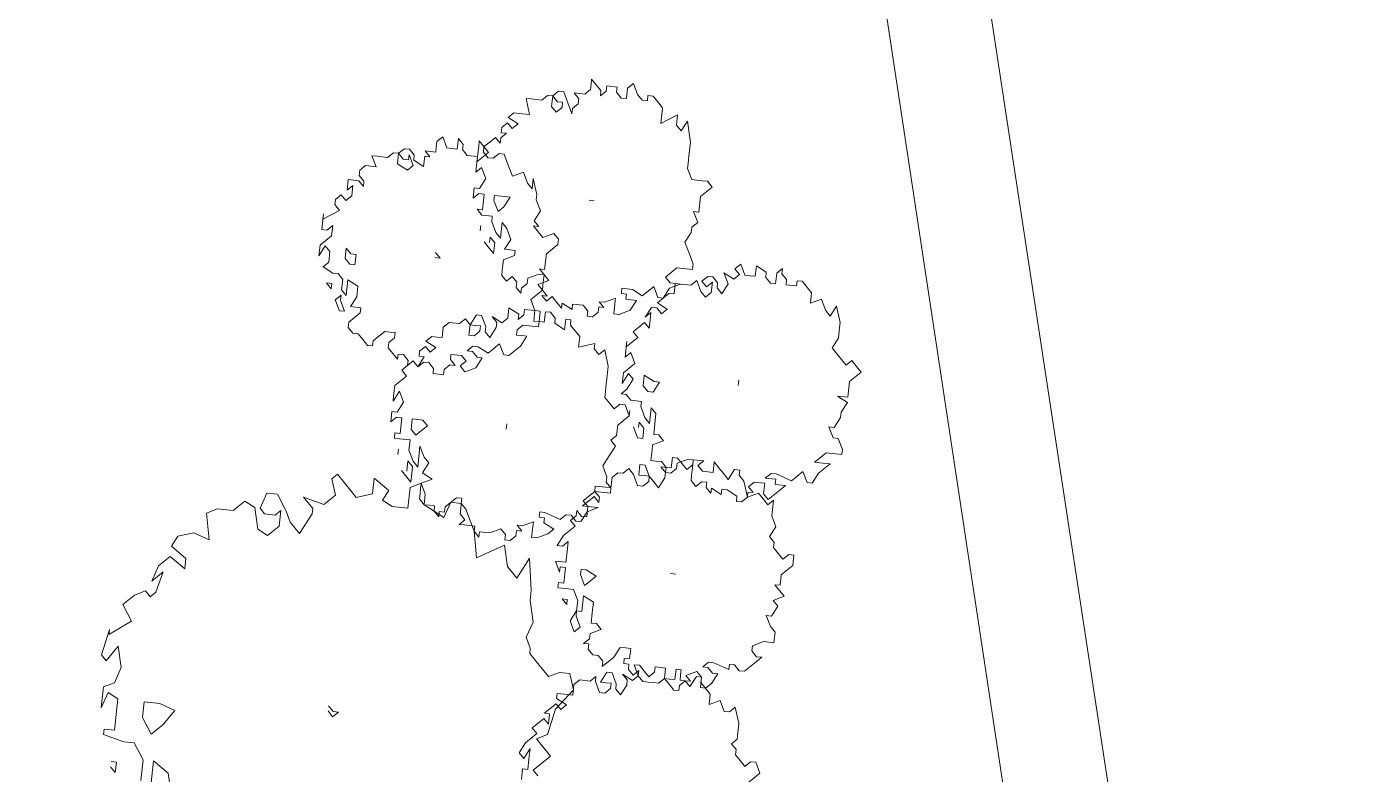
# Model space of a CAD drawing. Header units: metres. Extents: x -977055 to 805873, y -1033982 to 242021.
# Drawn here: x 2721.35 to 2734.77, y 1008.54 to 1016.11 of the extents above; entities that cross this region are included whole.
import ezdxf

# ---------------------------------------------------------------- set-up
doc = ezdxf.new("R2010")
doc.units = ezdxf.units.M
doc.layers.add('PDF_acera', color=7, linetype='Continuous')
doc.layers.add('PDF_PLANTAS', color=7, linetype='Continuous')

# ---------------------------------------------------------------- blocks, each defined once
blk = doc.blocks.new('CALLE')
at = {"layer": 'PDF_acera', "lineweight": 9}
for points in [[(-61.683552, -257.910912), (38.822112, -231.450912)], [(-61.429536, -258.757632), (39.033792, -232.21296)]]:
    blk.add_lwpolyline(points, dxfattribs=at)
at = {"layer": 'PDF_PLANTAS', "lineweight": 9}
for points in [[(-12.827808, -238.012992), (-12.573792, -238.012992), (-12.658464, -238.14), (-12.827808, -238.182336)], [(-12.362112, -241.10352), (-12.319776, -241.061184), (-12.192768, -241.188192), (-12.06576, -241.061184), (-12.023424, -241.145856), (-11.811744, -241.188192), (-11.6424, -241.3152), (-11.515392, -241.272864), (-11.515392, -241.188192), (-11.557728, -241.10352), (-11.473056, -241.018848), (-11.388384, -240.934176), (-11.346048, -240.934176), (-11.261376, -240.89184), (-11.134368, -240.934176), (-10.965024, -240.89184), (-10.880352, -240.89184), (-10.626336, -240.849504), (-10.79568, -240.764832), (-10.711008, -240.68016), (-10.541664, -240.637824), (-10.668672, -240.426144), (-10.456992, -240.383808), (-10.287648, -240.299136), (-10.245312, -240.2568), (-10.245312, -240.172128), (-10.37232, -240.129792), (-10.329984, -240.04512), (-10.287648, -239.960448), (-10.202976, -239.960448), (-10.118304, -239.918112), (-10.16064, -239.83344), (-10.329984, -239.83344), (-10.329984, -239.706432), (-10.287648, -239.62176), (-10.202976, -239.664096), (-10.118304, -239.537088), (-10.245312, -239.537088), (-10.287648, -239.41008), (-10.245312, -239.367744), (-10.118304, -239.240736), (-10.16064, -239.1984), (-10.287648, -239.240736), (-10.37232, -239.156064), (-10.329984, -238.98672), (-10.414656, -239.071392), (-10.456992, -239.071392), (-10.626336, -238.98672), (-10.541664, -238.902048), (-10.456992, -238.859712), (-10.329984, -238.77504), (-10.329984, -238.690368), (-10.456992, -238.648032), (-10.499328, -238.690368), (-10.499328, -238.77504), (-10.456992, -238.817376), (-10.584, -238.817376), (-10.668672, -238.732704), (-10.626336, -238.648032), (-10.456992, -238.605696), (-10.414656, -238.521024), (-10.499328, -238.436352), (-10.499328, -238.309344), (-10.541664, -238.224672), (-10.753344, -238.267008), (-10.711008, -238.14), (-10.753344, -238.012992), (-10.838016, -237.970656), (-10.922688, -238.097664), (-11.00736, -238.097664), (-10.922688, -237.970656), (-11.00736, -237.885984), (-11.134368, -237.843648), (-11.049696, -237.92832), (-11.21904, -237.885984), (-11.261376, -237.843648), (-11.21904, -237.801312), (-11.261376, -237.71664), (-11.346048, -237.631968), (-11.473056, -237.71664), (-11.600064, -237.547296), (-11.557728, -237.547296), (-11.769408, -237.50496), (-11.811744, -237.547296), (-11.684736, -237.631968), (-11.85408, -237.674304), (-11.981088, -237.631968), (-12.023424, -237.547296), (-12.192768, -237.547296), (-12.06576, -237.589632), (-12.108096, -237.674304), (-12.362112, -237.674304), (-12.362112, -237.589632), (-12.404448, -237.589632), (-12.446784, -237.758976), (-12.446784, -237.843648), (-12.573792, -237.92832), (-12.743136, -237.92832)], [(-12.658464, -237.674304), (-12.7008, -237.71664), (-12.616128, -237.71664), (-12.616128, -237.674304)], [(-12.023424, -239.367744), (-12.06576, -239.41008), (-12.023424, -239.452416), (-12.023424, -239.41008), (-11.981088, -239.367744)], [(-10.033632, -239.748768), (-10.118304, -239.83344), (-10.075968, -239.83344), (-9.991296, -239.83344), (-9.94896, -239.791104), (-10.033632, -239.791104)], [(-9.864288, -239.706432), (-9.906624, -239.706432)], [(-8.25552, -239.83344), (-8.297856, -239.875776), (-8.297856, -239.83344)], [(-8.001504, -240.172128), (-8.04384, -240.172128), (-8.001504, -240.172128)], [(-8.128512, -240.214464), (-8.213184, -240.299136), (-8.128512, -240.299136), (-8.086176, -240.2568), (-8.128512, -240.2568)], [(-8.636544, -240.46848), (-8.636544, -240.46848)], [(-9.567936, -240.553152), (-9.610272, -240.553152), (-9.567936, -240.553152)], [(-12.235104, -242.79696), (-12.150432, -242.881632), (-12.06576, -242.839296), (-12.06576, -242.79696), (-12.108096, -242.754624), (-12.06576, -242.712288), (-12.023424, -242.669952), (-11.981088, -242.669952), (-11.938752, -242.627616), (-11.896416, -242.669952), (-11.769408, -242.669952), (-11.6424, -242.627616), (-11.684736, -242.58528), (-11.684736, -242.542944), (-11.600064, -242.500608), (-11.6424, -242.415936), (-11.557728, -242.415936), (-11.473056, -242.331264), (-11.43072, -242.331264), (-11.43072, -242.288928), (-11.515392, -242.246592), (-11.473056, -242.204256), (-11.473056, -242.16192), (-11.43072, -242.16192), (-11.388384, -242.16192), (-11.388384, -242.119584), (-11.473056, -242.119584), (-11.473056, -242.077248), (-11.473056, -242.034912), (-11.388384, -242.034912), (-11.388384, -241.95024), (-11.43072, -241.95024), (-11.473056, -241.907904), (-11.43072, -241.865568), (-11.388384, -241.823232), (-11.388384, -241.780896), (-11.473056, -241.823232), (-11.515392, -241.780896), (-11.473056, -241.696224), (-11.515392, -241.73856), (-11.557728, -241.73856), (-11.6424, -241.696224), (-11.600064, -241.653888), (-11.557728, -241.653888), (-11.473056, -241.611552), (-11.473056, -241.569216), (-11.557728, -241.52688), (-11.557728, -241.569216), (-11.557728, -241.611552), (-11.600064, -241.611552), (-11.6424, -241.569216), (-11.6424, -241.52688), (-11.557728, -241.484544), (-11.515392, -241.484544), (-11.557728, -241.442208), (-11.557728, -241.357536), (-11.600064, -241.3152), (-11.684736, -241.3152), (-11.684736, -241.272864), (-11.684736, -241.188192), (-11.727072, -241.188192), (-11.769408, -241.272864), (-11.811744, -241.230528), (-11.769408, -241.188192), (-11.811744, -241.145856), (-11.85408, -241.10352), (-11.85408, -241.145856), (-11.938752, -241.145856), (-11.896416, -241.10352), (-11.938752, -241.061184), (-11.981088, -241.018848), (-12.023424, -241.061184), (-12.108096, -240.976512), (-12.192768, -240.934176), (-12.235104, -240.976512), (-12.150432, -241.018848), (-12.235104, -241.018848), (-12.319776, -241.018848), (-12.319776, -240.976512), (-12.404448, -240.976512)], [(-7.705152, -241.018848), (-7.705152, -241.061184), (-7.705152, -241.018848)], [(-9.356256, -241.52688), (-9.398592, -241.52688), (-9.356256, -241.52688)], [(-9.483264, -241.569216), (-9.567936, -241.611552), (-9.567936, -241.653888), (-9.483264, -241.653888), (-9.440928, -241.611552), (-9.483264, -241.611552)], [(-10.626336, -241.992576), (-10.626336, -242.034912), (-10.626336, -241.992576)], [(-9.694944, -242.246592), (-9.694944, -242.246592)], [(-9.017568, -242.3736), (-9.059904, -242.3736)]]:
    blk.add_lwpolyline(points, dxfattribs=at)
for points in [[(-12.108096, -237.885984), (-12.235104, -237.885984), (-12.362112, -237.970656), (-12.27744, -238.055328), (-12.150432, -238.14), (-12.108096, -238.012992)], [(-7.366464, -240.129792), (-7.324128, -240.087456), (-7.366464, -240.087456), (-7.451136, -240.087456), (-7.451136, -240.002784), (-7.4088, -239.960448), (-7.366464, -239.960448), (-7.324128, -239.918112), (-7.4088, -239.918112), (-7.4088, -239.875776), (-7.4088, -239.83344), (-7.324128, -239.791104), (-7.366464, -239.748768), (-7.4088, -239.748768), (-7.451136, -239.748768), (-7.451136, -239.664096), (-7.493472, -239.706432), (-7.493472, -239.664096), (-7.578144, -239.664096), (-7.535808, -239.579424), (-7.493472, -239.579424), (-7.451136, -239.537088), (-7.451136, -239.494752), (-7.493472, -239.452416), (-7.535808, -239.494752), (-7.535808, -239.537088), (-7.493472, -239.537088), (-7.578144, -239.579424), (-7.62048, -239.537088), (-7.578144, -239.452416), (-7.493472, -239.452416), (-7.493472, -239.41008), (-7.535808, -239.367744), (-7.535808, -239.283072), (-7.535808, -239.240736), (-7.62048, -239.283072), (-7.62048, -239.1984), (-7.662816, -239.156064), (-7.705152, -239.156064), (-7.747488, -239.1984), (-7.789824, -239.1984), (-7.747488, -239.156064), (-7.747488, -239.071392), (-7.83216, -239.071392), (-7.789824, -239.113728), (-7.874496, -239.113728), (-7.916832, -239.071392), (-7.874496, -239.029056), (-7.916832, -238.98672), (-7.959168, -238.98672), (-8.001504, -239.029056), (-8.086176, -238.902048), (-8.04384, -238.902048), (-8.170848, -238.902048), (-8.170848, -238.944384), (-8.128512, -238.98672), (-8.213184, -238.98672), (-8.25552, -238.944384), (-8.297856, -238.902048), (-8.382528, -238.902048), (-8.297856, -238.944384), (-8.340192, -238.98672), (-8.424864, -238.98672), (-8.4672, -238.944384), (-8.509536, -239.029056), (-8.509536, -239.071392), (-8.551872, -239.113728), (-8.636544, -239.113728), (-8.67888, -239.156064), (-8.551872, -239.156064), (-8.594208, -239.240736), (-8.67888, -239.240736), (-8.763552, -239.1984), (-8.763552, -239.283072), (-8.805888, -239.283072), (-8.848224, -239.240736), (-8.89056, -239.1984), (-8.932896, -239.1984), (-8.975232, -239.240736), (-8.975232, -239.283072), (-9.017568, -239.325408), (-9.059904, -239.367744), (-9.059904, -239.41008), (-9.017568, -239.41008), (-8.975232, -239.452416), (-8.932896, -239.494752), (-8.932896, -239.537088), (-8.932896, -239.579424), (-8.975232, -239.579424), (-9.017568, -239.537088), (-9.059904, -239.537088), (-9.10224, -239.579424), (-9.144576, -239.62176), (-9.10224, -239.62176), (-9.10224, -239.664096), (-9.144576, -239.706432), (-9.186912, -239.706432), (-9.144576, -239.748768), (-9.186912, -239.791104), (-9.144576, -239.83344), (-9.144576, -239.875776), (-9.186912, -239.918112), (-9.229248, -239.918112), (-9.229248, -240.002784), (-9.186912, -240.002784), (-9.144576, -240.04512), (-9.144576, -240.087456), (-9.10224, -240.04512), (-9.059904, -240.04512), (-9.059904, -240.129792), (-9.10224, -240.172128), (-9.144576, -240.129792), (-9.186912, -240.172128), (-9.144576, -240.2568), (-9.059904, -240.299136), (-9.059904, -240.2568), (-9.017568, -240.214464), (-9.017568, -240.172128), (-8.975232, -240.214464), (-8.975232, -240.2568), (-9.017568, -240.341472), (-8.975232, -240.383808), (-8.932896, -240.426144), (-9.017568, -240.46848), (-9.017568, -240.510816), (-8.932896, -240.595488), (-8.848224, -240.637824), (-8.848224, -240.595488), (-8.848224, -240.553152), (-8.805888, -240.553152), (-8.763552, -240.595488), (-8.763552, -240.722496), (-8.721216, -240.722496), (-8.636544, -240.722496), (-8.636544, -240.68016), (-8.551872, -240.637824), (-8.4672, -240.722496), (-8.424864, -240.68016), (-8.382528, -240.764832), (-8.297856, -240.68016), (-8.297856, -240.722496), (-8.170848, -240.722496), (-8.086176, -240.807168), (-8.04384, -240.807168), (-8.001504, -240.764832), (-8.04384, -240.68016), (-8.001504, -240.637824), (-7.959168, -240.595488), (-7.959168, -240.637824), (-7.916832, -240.595488), (-7.83216, -240.637824), (-7.747488, -240.595488), (-7.705152, -240.595488), (-7.578144, -240.553152), (-7.662816, -240.553152), (-7.62048, -240.510816), (-7.535808, -240.46848), (-7.578144, -240.383808), (-7.493472, -240.341472), (-7.4088, -240.299136), (-7.4088, -240.2568), (-7.451136, -240.214464), (-7.451136, -240.172128), (-7.4088, -240.129792)], [(-8.594208, -238.98672), (-8.636544, -239.029056), (-8.594208, -239.029056)], [(-8.721216, -239.071392), (-8.805888, -239.113728), (-8.805888, -239.156064), (-8.721216, -239.113728), (-8.67888, -239.113728)], [(-8.297856, -239.113728), (-8.382528, -239.113728), (-8.424864, -239.156064), (-8.424864, -239.1984), (-8.340192, -239.1984), (-8.340192, -239.156064)], [(-9.73728, -241.399872), (-9.652608, -241.442208), (-9.610272, -241.399872), (-9.567936, -241.442208), (-9.483264, -241.442208), (-9.398592, -241.52688), (-9.31392, -241.484544), (-9.31392, -241.442208), (-9.356256, -241.399872), (-9.31392, -241.357536), (-9.271584, -241.3152), (-9.229248, -241.3152), (-9.186912, -241.3152), (-9.144576, -241.3152), (-9.017568, -241.3152), (-8.89056, -241.272864), (-8.932896, -241.230528), (-8.89056, -241.188192), (-8.848224, -241.188192), (-8.89056, -241.061184), (-8.805888, -241.061184), (-8.721216, -240.976512), (-8.67888, -240.976512), (-8.67888, -240.934176), (-8.763552, -240.934176), (-8.721216, -240.849504), (-8.67888, -240.849504), (-8.636544, -240.807168), (-8.636544, -240.764832), (-8.721216, -240.764832), (-8.721216, -240.722496), (-8.721216, -240.68016), (-8.636544, -240.68016), (-8.636544, -240.595488), (-8.67888, -240.595488), (-8.721216, -240.553152), (-8.67888, -240.553152), (-8.636544, -240.46848), (-8.721216, -240.46848), (-8.763552, -240.426144), (-8.721216, -240.341472), (-8.763552, -240.383808), (-8.805888, -240.383808), (-8.89056, -240.341472), (-8.848224, -240.299136), (-8.805888, -240.299136), (-8.721216, -240.2568), (-8.721216, -240.214464), (-8.805888, -240.172128), (-8.805888, -240.214464), (-8.805888, -240.2568), (-8.848224, -240.2568), (-8.89056, -240.214464), (-8.89056, -240.172128), (-8.805888, -240.172128), (-8.763552, -240.129792), (-8.805888, -240.087456), (-8.805888, -240.002784), (-8.848224, -239.960448), (-8.932896, -239.960448), (-8.932896, -239.918112), (-8.932896, -239.875776), (-8.975232, -239.83344), (-9.017568, -239.918112), (-9.059904, -239.875776), (-9.017568, -239.83344), (-9.059904, -239.791104), (-9.10224, -239.791104), (-9.10224, -239.83344), (-9.186912, -239.791104), (-9.144576, -239.748768), (-9.186912, -239.706432), (-9.229248, -239.664096), (-9.271584, -239.706432), (-9.356256, -239.62176), (-9.440928, -239.62176), (-9.483264, -239.62176), (-9.398592, -239.664096), (-9.483264, -239.706432), (-9.567936, -239.664096), (-9.567936, -239.62176), (-9.652608, -239.62176), (-9.610272, -239.664096), (-9.610272, -239.706432), (-9.73728, -239.706432), (-9.73728, -239.664096), (-9.779616, -239.664096), (-9.779616, -239.706432), (-9.779616, -239.791104), (-9.864288, -239.791104), (-9.94896, -239.83344), (-9.991296, -239.875776), (-9.821952, -239.875776), (-9.906624, -239.918112), (-9.94896, -239.960448), (-10.033632, -239.918112), (-10.075968, -240.002784), (-10.118304, -239.918112), (-10.16064, -239.918112), (-10.202976, -239.918112), (-10.245312, -239.918112), (-10.287648, -239.960448), (-10.287648, -240.002784), (-10.287648, -240.04512), (-10.329984, -240.04512), (-10.37232, -240.087456), (-10.329984, -240.087456), (-10.329984, -240.129792), (-10.287648, -240.129792), (-10.202976, -240.214464), (-10.202976, -240.2568), (-10.245312, -240.2568), (-10.287648, -240.2568), (-10.329984, -240.2568), (-10.37232, -240.299136), (-10.414656, -240.2568), (-10.414656, -240.299136), (-10.414656, -240.341472), (-10.414656, -240.383808), (-10.456992, -240.383808), (-10.499328, -240.426144), (-10.456992, -240.426144), (-10.456992, -240.510816), (-10.414656, -240.595488), (-10.456992, -240.637824), (-10.499328, -240.637824), (-10.499328, -240.68016), (-10.456992, -240.722496), (-10.414656, -240.722496), (-10.414656, -240.764832), (-10.37232, -240.722496), (-10.37232, -240.764832), (-10.329984, -240.849504), (-10.37232, -240.849504), (-10.456992, -240.849504), (-10.456992, -240.89184), (-10.414656, -240.976512), (-10.37232, -241.018848), (-10.329984, -240.934176), (-10.287648, -240.934176), (-10.287648, -240.89184), (-10.245312, -240.89184), (-10.245312, -240.934176), (-10.287648, -241.061184), (-10.245312, -241.10352), (-10.245312, -241.145856), (-10.287648, -241.188192), (-10.287648, -241.230528), (-10.202976, -241.272864), (-10.16064, -241.357536), (-10.16064, -241.272864), (-10.118304, -241.230528), (-10.075968, -241.272864), (-10.033632, -241.3152), (-10.033632, -241.442208), (-9.991296, -241.442208), (-9.94896, -241.399872), (-9.906624, -241.399872), (-9.821952, -241.357536)], [(-9.610272, -239.791104), (-9.694944, -239.791104), (-9.73728, -239.83344), (-9.694944, -239.875776), (-9.652608, -239.918112), (-9.610272, -239.875776)], [(-6.816096, -241.3152), (-6.731424, -241.272864), (-6.77376, -241.230528), (-6.858432, -241.230528), (-6.858432, -241.188192), (-6.816096, -241.145856), (-6.77376, -241.145856), (-6.77376, -241.061184), (-6.816096, -241.061184), (-6.858432, -241.018848), (-6.816096, -241.018848), (-6.731424, -240.934176), (-6.77376, -240.934176), (-6.816096, -240.934176), (-6.858432, -240.89184), (-6.858432, -240.807168), (-6.900768, -240.849504), (-6.943104, -240.849504), (-6.98544, -240.807168), (-7.027776, -240.807168), (-6.943104, -240.764832), (-6.858432, -240.722496), (-6.858432, -240.68016), (-6.900768, -240.637824), (-6.943104, -240.68016), (-6.943104, -240.722496), (-6.98544, -240.722496), (-7.027776, -240.68016), (-6.98544, -240.637824), (-6.900768, -240.637824), (-6.900768, -240.595488), (-6.943104, -240.553152), (-6.943104, -240.46848), (-6.943104, -240.426144), (-7.070112, -240.46848), (-7.070112, -240.383808), (-7.070112, -240.341472), (-7.112448, -240.299136), (-7.154784, -240.383808), (-7.19712, -240.341472), (-7.154784, -240.299136), (-7.19712, -240.2568), (-7.239456, -240.2568), (-7.239456, -240.299136), (-7.281792, -240.2568), (-7.324128, -240.2568), (-7.281792, -240.214464), (-7.324128, -240.172128), (-7.366464, -240.129792), (-7.4088, -240.172128), (-7.493472, -240.087456), (-7.451136, -240.087456), (-7.578144, -240.087456), (-7.535808, -240.129792), (-7.62048, -240.172128), (-7.705152, -240.129792), (-7.705152, -240.087456), (-7.789824, -240.087456), (-7.747488, -240.129792), (-7.747488, -240.172128), (-7.874496, -240.172128), (-7.874496, -240.129792), (-7.916832, -240.172128), (-7.916832, -240.2568), (-7.959168, -240.2568), (-8.04384, -240.299136), (-8.086176, -240.341472), (-7.959168, -240.341472), (-8.001504, -240.383808), (-8.086176, -240.426144), (-8.170848, -240.383808), (-8.170848, -240.46848), (-8.213184, -240.46848), (-8.25552, -240.383808), (-8.297856, -240.383808), (-8.340192, -240.383808), (-8.382528, -240.383808), (-8.424864, -240.426144), (-8.382528, -240.46848), (-8.424864, -240.510816), (-8.4672, -240.510816), (-8.509536, -240.553152), (-8.4672, -240.553152), (-8.424864, -240.595488), (-8.382528, -240.595488), (-8.340192, -240.68016), (-8.340192, -240.722496), (-8.382528, -240.722496), (-8.424864, -240.722496), (-8.4672, -240.722496), (-8.509536, -240.764832), (-8.509536, -240.722496), (-8.551872, -240.764832), (-8.509536, -240.807168), (-8.551872, -240.849504), (-8.594208, -240.89184), (-8.551872, -240.89184), (-8.594208, -240.976512), (-8.551872, -240.976512), (-8.551872, -241.061184), (-8.594208, -241.10352), (-8.636544, -241.10352), (-8.636544, -241.145856), (-8.594208, -241.188192), (-8.551872, -241.188192), (-8.551872, -241.230528), (-8.509536, -241.188192), (-8.509536, -241.230528), (-8.4672, -241.3152), (-8.509536, -241.3152), (-8.594208, -241.3152), (-8.594208, -241.357536), (-8.551872, -241.442208), (-8.4672, -241.484544), (-8.4672, -241.399872), (-8.424864, -241.399872), (-8.424864, -241.357536), (-8.382528, -241.357536), (-8.382528, -241.442208), (-8.424864, -241.52688), (-8.382528, -241.569216), (-8.340192, -241.611552), (-8.424864, -241.653888), (-8.424864, -241.696224), (-8.340192, -241.73856), (-8.297856, -241.823232), (-8.297856, -241.73856), (-8.25552, -241.696224), (-8.213184, -241.73856), (-8.170848, -241.780896), (-8.170848, -241.907904), (-8.128512, -241.907904), (-8.04384, -241.865568), (-7.959168, -241.823232), (-7.874496, -241.865568), (-7.83216, -241.865568), (-7.789824, -241.907904), (-7.705152, -241.865568), (-7.705152, -241.907904), (-7.578144, -241.907904), (-7.493472, -241.992576), (-7.451136, -241.95024), (-7.451136, -241.907904), (-7.451136, -241.865568), (-7.451136, -241.823232), (-7.366464, -241.780896), (-7.324128, -241.780896), (-7.239456, -241.780896), (-7.154784, -241.780896), (-6.98544, -241.73856), (-7.070112, -241.696224), (-7.027776, -241.653888), (-6.943104, -241.653888), (-7.027776, -241.52688), (-6.900768, -241.52688), (-6.858432, -241.484544), (-6.816096, -241.442208), (-6.816096, -241.399872), (-6.858432, -241.399872), (-6.858432, -241.357536)], [(-7.747488, -240.2568), (-7.789824, -240.2568), (-7.874496, -240.299136), (-7.83216, -240.341472), (-7.747488, -240.383808), (-7.747488, -240.341472)], [(-9.73728, -242.288928), (-9.694944, -242.246592), (-9.779616, -242.246592), (-9.779616, -242.16192), (-9.73728, -242.119584), (-9.694944, -242.16192), (-9.694944, -242.077248), (-9.73728, -242.077248), (-9.779616, -242.034912), (-9.73728, -241.992576), (-9.694944, -241.95024), (-9.694944, -241.907904), (-9.73728, -241.907904), (-9.779616, -241.907904), (-9.779616, -241.823232), (-9.821952, -241.865568), (-9.864288, -241.865568), (-9.94896, -241.823232), (-9.906624, -241.780896), (-9.864288, -241.73856), (-9.779616, -241.696224), (-9.779616, -241.653888), (-9.864288, -241.653888), (-9.864288, -241.696224), (-9.864288, -241.73856), (-9.906624, -241.73856), (-9.94896, -241.696224), (-9.94896, -241.653888), (-9.864288, -241.611552), (-9.821952, -241.569216), (-9.864288, -241.52688), (-9.864288, -241.484544), (-9.906624, -241.442208), (-9.991296, -241.442208), (-9.991296, -241.399872), (-9.991296, -241.3152), (-10.033632, -241.3152), (-10.075968, -241.357536), (-10.118304, -241.357536), (-10.075968, -241.3152), (-10.118304, -241.272864), (-10.16064, -241.230528), (-10.16064, -241.272864), (-10.245312, -241.272864), (-10.245312, -241.230528), (-10.202976, -241.188192), (-10.245312, -241.188192), (-10.287648, -241.145856), (-10.329984, -241.188192), (-10.414656, -241.10352), (-10.499328, -241.061184), (-10.499328, -241.10352), (-10.456992, -241.145856), (-10.541664, -241.145856), (-10.626336, -241.145856), (-10.626336, -241.061184), (-10.711008, -241.10352), (-10.668672, -241.10352), (-10.668672, -241.145856), (-10.79568, -241.145856), (-10.79568, -241.10352), (-10.838016, -241.10352), (-10.838016, -241.188192), (-10.838016, -241.230528), (-10.922688, -241.272864), (-11.00736, -241.272864), (-11.00736, -241.3152), (-10.880352, -241.3152), (-10.922688, -241.399872), (-11.00736, -241.399872), (-11.092032, -241.399872), (-11.092032, -241.442208), (-11.134368, -241.484544), (-11.176704, -241.399872), (-11.21904, -241.399872), (-11.261376, -241.357536), (-11.261376, -241.399872), (-11.303712, -241.399872), (-11.346048, -241.442208), (-11.346048, -241.484544), (-11.388384, -241.52688), (-11.43072, -241.52688), (-11.388384, -241.569216), (-11.346048, -241.611552), (-11.261376, -241.653888), (-11.261376, -241.696224), (-11.261376, -241.73856), (-11.303712, -241.73856), (-11.346048, -241.73856), (-11.346048, -241.696224), (-11.388384, -241.696224), (-11.388384, -241.73856), (-11.43072, -241.73856), (-11.473056, -241.780896), (-11.43072, -241.823232), (-11.473056, -241.823232), (-11.515392, -241.865568), (-11.515392, -241.907904), (-11.515392, -241.95024), (-11.515392, -241.992576), (-11.473056, -242.034912), (-11.515392, -242.077248), (-11.557728, -242.119584), (-11.557728, -242.16192), (-11.515392, -242.16192), (-11.473056, -242.204256), (-11.473056, -242.246592), (-11.43072, -242.204256), (-11.388384, -242.288928), (-11.43072, -242.331264), (-11.515392, -242.331264), (-11.515392, -242.3736), (-11.473056, -242.415936), (-11.388384, -242.458272), (-11.388384, -242.415936), (-11.346048, -242.3736), (-11.346048, -242.331264), (-11.303712, -242.3736), (-11.303712, -242.415936), (-11.346048, -242.542944), (-11.303712, -242.542944), (-11.303712, -242.58528), (-11.346048, -242.627616), (-11.346048, -242.669952), (-11.261376, -242.754624), (-11.21904, -242.79696), (-11.21904, -242.754624), (-11.176704, -242.712288), (-11.134368, -242.712288), (-11.092032, -242.79696), (-11.092032, -242.881632), (-11.049696, -242.881632), (-11.00736, -242.881632), (-10.965024, -242.839296), (-10.880352, -242.79696), (-10.880352, -242.839296), (-10.79568, -242.881632), (-10.753344, -242.839296), (-10.711008, -242.923968), (-10.626336, -242.839296), (-10.626336, -242.881632), (-10.541664, -242.881632), (-10.456992, -242.966304), (-10.37232, -242.966304), (-10.37232, -242.923968), (-10.414656, -242.881632), (-10.37232, -242.839296), (-10.329984, -242.79696), (-10.287648, -242.79696), (-10.245312, -242.754624), (-10.16064, -242.79696), (-10.075968, -242.754624), (-9.94896, -242.754624), (-9.991296, -242.712288), (-9.94896, -242.669952), (-9.906624, -242.627616), (-9.94896, -242.542944), (-9.821952, -242.500608), (-9.779616, -242.458272), (-9.73728, -242.458272), (-9.73728, -242.415936), (-9.821952, -242.3736), (-9.779616, -242.331264)], [(-11.092032, -241.230528), (-11.176704, -241.272864), (-11.134368, -241.3152), (-11.049696, -241.272864), (-11.00736, -241.272864)], [(-10.922688, -241.145856), (-10.965024, -241.188192), (-10.922688, -241.188192)], [(-10.668672, -241.272864), (-10.711008, -241.272864), (-10.79568, -241.3152), (-10.753344, -241.357536), (-10.711008, -241.399872), (-10.668672, -241.3152)], [(-8.128512, -242.627616), (-8.086176, -242.627616), (-8.128512, -242.58528), (-8.213184, -242.58528), (-8.213184, -242.542944), (-8.170848, -242.500608), (-8.128512, -242.500608), (-8.086176, -242.415936), (-8.170848, -242.415936), (-8.170848, -242.3736), (-8.170848, -242.331264), (-8.086176, -242.288928), (-8.128512, -242.246592), (-8.170848, -242.288928), (-8.213184, -242.246592), (-8.170848, -242.16192), (-8.25552, -242.204256), (-8.340192, -242.16192), (-8.297856, -242.119584), (-8.25552, -242.119584), (-8.213184, -242.077248), (-8.213184, -242.034912), (-8.25552, -241.992576), (-8.297856, -242.034912), (-8.25552, -242.077248), (-8.340192, -242.077248), (-8.382528, -242.034912), (-8.340192, -241.992576), (-8.25552, -241.95024), (-8.297856, -241.907904), (-8.297856, -241.823232), (-8.297856, -241.780896), (-8.382528, -241.780896), (-8.382528, -241.73856), (-8.424864, -241.696224), (-8.4672, -241.653888), (-8.509536, -241.73856), (-8.551872, -241.696224), (-8.509536, -241.653888), (-8.509536, -241.611552), (-8.594208, -241.569216), (-8.551872, -241.611552), (-8.636544, -241.611552), (-8.67888, -241.611552), (-8.636544, -241.569216), (-8.67888, -241.52688), (-8.721216, -241.484544), (-8.763552, -241.52688), (-8.848224, -241.442208), (-8.805888, -241.442208), (-8.932896, -241.442208), (-8.89056, -241.484544), (-8.975232, -241.52688), (-9.017568, -241.484544), (-9.059904, -241.442208), (-9.144576, -241.442208), (-9.059904, -241.484544), (-9.10224, -241.52688), (-9.186912, -241.484544), (-9.229248, -241.442208), (-9.229248, -241.484544), (-9.271584, -241.52688), (-9.271584, -241.611552), (-9.31392, -241.611552), (-9.398592, -241.653888), (-9.440928, -241.696224), (-9.31392, -241.696224), (-9.356256, -241.73856), (-9.440928, -241.73856), (-9.5256, -241.73856), (-9.5256, -241.780896), (-9.567936, -241.823232), (-9.610272, -241.73856), (-9.652608, -241.73856), (-9.694944, -241.73856), (-9.73728, -241.73856), (-9.73728, -241.780896), (-9.73728, -241.823232), (-9.779616, -241.865568), (-9.821952, -241.865568), (-9.821952, -241.907904), (-9.779616, -241.95024), (-9.73728, -241.95024), (-9.694944, -242.034912), (-9.694944, -242.077248), (-9.73728, -242.077248), (-9.779616, -242.077248), (-9.821952, -242.077248), (-9.864288, -242.077248), (-9.906624, -242.119584), (-9.864288, -242.16192), (-9.864288, -242.204256), (-9.906624, -242.204256), (-9.94896, -242.246592), (-9.906624, -242.246592), (-9.94896, -242.331264), (-9.906624, -242.331264), (-9.906624, -242.3736), (-9.94896, -242.458272), (-9.991296, -242.458272), (-9.991296, -242.500608), (-9.94896, -242.542944), (-9.906624, -242.542944), (-9.906624, -242.58528), (-9.864288, -242.542944), (-9.821952, -242.58528), (-9.821952, -242.669952), (-9.864288, -242.669952), (-9.906624, -242.669952), (-9.94896, -242.712288), (-9.864288, -242.79696), (-9.821952, -242.839296), (-9.821952, -242.754624), (-9.779616, -242.754624), (-9.779616, -242.669952), (-9.73728, -242.712288), (-9.73728, -242.754624), (-9.779616, -242.881632), (-9.73728, -242.923968), (-9.694944, -242.966304), (-9.779616, -243.00864), (-9.779616, -243.050976), (-9.694944, -243.093312), (-9.610272, -243.177984), (-9.610272, -243.093312), (-9.610272, -243.050976), (-9.567936, -243.093312), (-9.5256, -243.135648), (-9.5256, -243.262656), (-9.483264, -243.262656), (-9.398592, -243.22032), (-9.398592, -243.177984), (-9.31392, -243.135648), (-9.31392, -243.177984), (-9.229248, -243.22032), (-9.186912, -243.22032), (-9.10224, -243.262656), (-9.059904, -243.177984), (-9.059904, -243.262656), (-8.932896, -243.262656), (-8.848224, -243.347328), (-8.805888, -243.304992), (-8.763552, -243.262656), (-8.805888, -243.22032), (-8.763552, -243.177984), (-8.721216, -243.135648), (-8.67888, -243.093312), (-8.594208, -243.135648), (-8.509536, -243.135648), (-8.4672, -243.135648), (-8.340192, -243.093312), (-8.424864, -243.050976), (-8.382528, -243.00864), (-8.297856, -242.966304), (-8.340192, -242.881632), (-8.25552, -242.881632), (-8.170848, -242.79696), (-8.170848, -242.754624), (-8.213184, -242.754624), (-8.213184, -242.669952), (-8.170848, -242.669952)], [(-9.059904, -241.611552), (-9.144576, -241.611552), (-9.186912, -241.653888), (-9.186912, -241.696224), (-9.10224, -241.73856), (-9.10224, -241.696224)]]:
    blk.add_lwpolyline(points, close=True, dxfattribs=at)

msp = doc.modelspace()

# ---------------------------------------------------------------- block references
at = {"xscale": 1.255773352820658, "yscale": 1.255773352820658, "zscale": 1.255773352820658, "rotation": 83.85573648860341}
msp.add_blockref('CALLE', (2427.15058, 1056.36283, 1015.371), dxfattribs=at)

doc.saveas('drawing.dxf')
